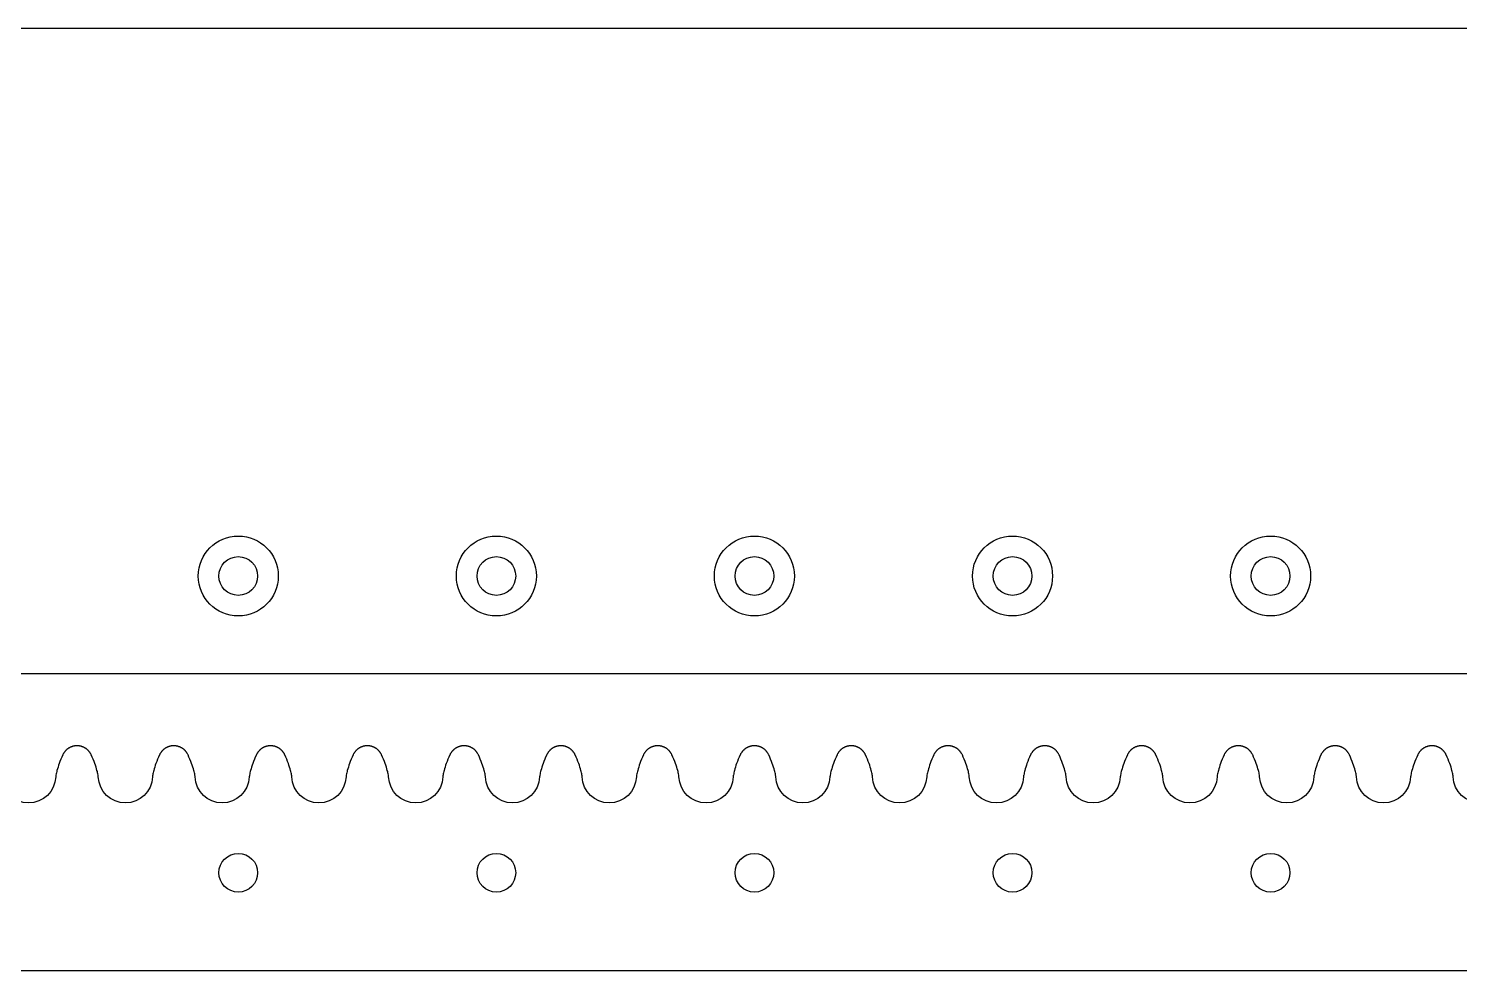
# Model space of a CAD drawing. Extents: x 0 to 903, y -444 to -259.
# Drawn here: x 455.4 to 566.3, y -332 to -259 of the extents above; entities that cross this region are included whole.
import ezdxf

# ---------------------------------------------------------------- set-up
doc = ezdxf.new("R2010")
doc.units = 0
doc.layers.add('FAB', color=7, linetype='CONTINUOUS')

msp = doc.modelspace()

# ---------------------------------------------------------------- linework, layer by layer
at = {"layer": 'FAB'}
msp.add_lwpolyline([(0, -309), (903.3, -309), (903.3, -259), (0, -259)], close=True, dxfattribs=at)
msp.add_lwpolyline([(570, -317, -0.961956), (565.8, -317), (565.8, -316.99), (565.8, -316.98), (565.8, -316.97), (565.8, -316.96), (565.8, -316.94), (565.79, -316.9), (565.78, -316.86), (565.77, -316.77), (565.75, -316.68), (565.73, -316.59), (565.7, -316.5), (565.67, -316.37), (565.63, -316.24), (565.58, -316.1), (565.53, -315.96), (565.47, -315.8), (565.4, -315.63), (565.33, -315.47), (565.26, -315.3), (565.24, -315.26), (565.22, -315.22), (565.2, -315.19), (565.18, -315.15), (565.17, -315.13), (565.16, -315.12), (565.14, -315.1), (565.13, -315.08), (565.12, -315.06), (565.1, -315.05), (565.09, -315.03), (565.08, -315.01), (565.06, -315), (565.05, -314.98), (565.03, -314.96), (565.02, -314.95), (565, -314.93), (564.98, -314.92), (564.97, -314.9), (564.95, -314.89), (564.93, -314.87), (564.92, -314.86), (564.9, -314.85), (564.88, -314.83), (564.86, -314.82), (564.85, -314.81), (564.83, -314.79), (564.81, -314.78), (564.79, -314.77), (564.77, -314.76), (564.75, -314.75), (564.73, -314.74), (564.71, -314.73), (564.69, -314.72), (564.67, -314.71), (564.65, -314.7), (564.63, -314.69), (564.61, -314.68), (564.59, -314.67), (564.57, -314.66), (564.55, -314.66), (564.53, -314.65), (564.51, -314.64), (564.49, -314.64), (564.47, -314.63), (564.45, -314.63), (564.42, -314.62), (564.4, -314.62), (564.38, -314.61), (564.36, -314.61), (564.34, -314.6), (564.32, -314.6), (564.28, -314.6), (564.24, -314.59), (564.19, -314.59), (564.15, -314.59), (564.11, -314.59), (564.07, -314.59), (564.03, -314.6), (563.99, -314.6), (563.96, -314.6), (563.94, -314.61), (563.92, -314.61), (563.9, -314.62), (563.88, -314.62), (563.86, -314.63), (563.84, -314.63), (563.82, -314.64), (563.8, -314.64), (563.77, -314.65), (563.75, -314.66), (563.73, -314.66), (563.71, -314.67), (563.69, -314.68), (563.67, -314.69), (563.65, -314.7), (563.63, -314.71), (563.61, -314.72), (563.59, -314.73), (563.57, -314.74), (563.55, -314.75), (563.53, -314.76), (563.51, -314.77), (563.49, -314.78), (563.48, -314.79), (563.46, -314.81), (563.44, -314.82), (563.42, -314.83), (563.4, -314.85), (563.39, -314.86), (563.37, -314.87), (563.35, -314.89), (563.34, -314.9), (563.32, -314.92), (563.3, -314.93), (563.29, -314.95), (563.27, -314.96), (563.26, -314.98), (563.24, -315), (563.23, -315.01), (563.21, -315.03), (563.2, -315.05), (563.19, -315.06), (563.17, -315.08), (563.16, -315.1), (563.15, -315.12), (563.14, -315.13), (563.13, -315.15), (563.1, -315.19), (563.08, -315.22), (563.06, -315.26), (563.05, -315.3), (562.97, -315.47), (562.9, -315.63), (562.83, -315.8), (562.77, -315.96), (562.72, -316.1), (562.68, -316.24), (562.64, -316.37), (562.6, -316.5), (562.58, -316.59), (562.55, -316.68), (562.54, -316.77), (562.52, -316.86), (562.51, -316.9), (562.51, -316.94), (562.5, -316.96), (562.5, -316.97), (562.5, -316.98), (562.5, -316.99), (562.5, -317, -0.961956), (558.3, -317), (558.3, -316.99), (558.3, -316.98), (558.3, -316.97), (558.3, -316.96), (558.3, -316.94), (558.29, -316.9), (558.28, -316.86), (558.27, -316.77), (558.25, -316.68), (558.23, -316.59), (558.2, -316.5), (558.17, -316.37), (558.13, -316.24), (558.08, -316.1), (558.03, -315.96), (557.97, -315.8), (557.9, -315.63), (557.83, -315.47), (557.76, -315.3), (557.74, -315.26), (557.72, -315.22), (557.7, -315.19), (557.68, -315.15), (557.67, -315.13), (557.66, -315.12), (557.64, -315.1), (557.63, -315.08), (557.62, -315.06), (557.6, -315.05), (557.59, -315.03), (557.58, -315.01), (557.56, -315), (557.55, -314.98), (557.53, -314.96), (557.52, -314.95), (557.5, -314.93), (557.48, -314.92), (557.47, -314.9), (557.45, -314.89), (557.43, -314.87), (557.42, -314.86), (557.4, -314.85), (557.38, -314.83), (557.36, -314.82), (557.35, -314.81), (557.33, -314.79), (557.31, -314.78), (557.29, -314.77), (557.27, -314.76), (557.25, -314.75), (557.23, -314.74), (557.21, -314.73), (557.19, -314.72), (557.17, -314.71), (557.15, -314.7), (557.13, -314.69), (557.11, -314.68), (557.09, -314.67), (557.07, -314.66), (557.05, -314.66), (557.03, -314.65), (557.01, -314.64), (556.99, -314.64), (556.97, -314.63), (556.95, -314.63), (556.92, -314.62), (556.9, -314.62), (556.88, -314.61), (556.86, -314.61), (556.84, -314.6), (556.82, -314.6), (556.78, -314.6), (556.73, -314.59), (556.69, -314.59), (556.65, -314.59), (556.61, -314.59), (556.57, -314.59), (556.53, -314.6), (556.49, -314.6), (556.46, -314.6), (556.44, -314.61), (556.42, -314.61), (556.4, -314.62), (556.38, -314.62), (556.36, -314.63), (556.34, -314.63), (556.32, -314.64), (556.3, -314.64), (556.27, -314.65), (556.25, -314.66), (556.23, -314.66), (556.21, -314.67), (556.19, -314.68), (556.17, -314.69), (556.15, -314.7), (556.13, -314.71), (556.11, -314.72), (556.09, -314.73), (556.07, -314.74), (556.05, -314.75), (556.03, -314.76), (556.01, -314.77), (555.99, -314.78), (555.98, -314.79), (555.96, -314.81), (555.94, -314.82), (555.92, -314.83), (555.9, -314.85), (555.89, -314.86), (555.87, -314.87), (555.85, -314.89), (555.84, -314.9), (555.82, -314.92), (555.8, -314.93), (555.79, -314.95), (555.77, -314.96), (555.76, -314.98), (555.74, -315), (555.73, -315.01), (555.71, -315.03), (555.7, -315.05), (555.69, -315.06), (555.67, -315.08), (555.66, -315.1), (555.65, -315.12), (555.64, -315.13), (555.63, -315.15), (555.6, -315.19), (555.58, -315.22), (555.56, -315.26), (555.55, -315.3), (555.47, -315.47), (555.4, -315.63), (555.33, -315.8), (555.27, -315.96), (555.22, -316.1), (555.18, -316.24), (555.14, -316.37), (555.1, -316.5), (555.08, -316.59), (555.05, -316.68), (555.04, -316.77), (555.02, -316.86), (555.01, -316.9), (555.01, -316.94), (555, -316.96), (555, -316.97), (555, -316.98), (555, -316.99), (555, -317, -0.961956), (550.8, -317), (550.8, -316.99), (550.8, -316.98), (550.8, -316.97), (550.8, -316.96), (550.8, -316.94), (550.79, -316.9), (550.78, -316.86), (550.77, -316.77), (550.75, -316.68), (550.73, -316.59), (550.7, -316.5), (550.67, -316.37), (550.63, -316.24), (550.58, -316.1), (550.53, -315.96), (550.47, -315.8), (550.4, -315.63), (550.33, -315.47), (550.26, -315.3), (550.24, -315.26), (550.22, -315.22), (550.2, -315.19), (550.18, -315.15), (550.17, -315.13), (550.16, -315.12), (550.14, -315.1), (550.13, -315.08), (550.12, -315.06), (550.1, -315.05), (550.09, -315.03), (550.08, -315.01), (550.06, -315), (550.05, -314.98), (550.03, -314.96), (550.02, -314.95), (550, -314.93), (549.98, -314.92), (549.97, -314.9), (549.95, -314.89), (549.93, -314.87), (549.92, -314.86), (549.9, -314.85), (549.88, -314.83), (549.86, -314.82), (549.85, -314.81), (549.83, -314.79), (549.81, -314.78), (549.79, -314.77), (549.77, -314.76), (549.75, -314.75), (549.73, -314.74), (549.71, -314.73), (549.69, -314.72), (549.67, -314.71), (549.65, -314.7), (549.63, -314.69), (549.61, -314.68), (549.59, -314.67), (549.57, -314.66), (549.55, -314.66), (549.53, -314.65), (549.51, -314.64), (549.49, -314.64), (549.47, -314.63), (549.45, -314.63), (549.42, -314.62), (549.4, -314.62), (549.38, -314.61), (549.36, -314.61), (549.34, -314.6), (549.32, -314.6), (549.28, -314.6), (549.23, -314.59), (549.19, -314.59), (549.15, -314.59), (549.11, -314.59), (549.07, -314.59), (549.03, -314.6), (548.99, -314.6), (548.96, -314.6), (548.94, -314.61), (548.92, -314.61), (548.9, -314.62), (548.88, -314.62), (548.86, -314.63), (548.84, -314.63), (548.82, -314.64), (548.8, -314.64), (548.77, -314.65), (548.75, -314.66), (548.73, -314.66), (548.71, -314.67), (548.69, -314.68), (548.67, -314.69), (548.65, -314.7), (548.63, -314.71), (548.61, -314.72), (548.59, -314.73), (548.57, -314.74), (548.55, -314.75), (548.53, -314.76), (548.51, -314.77), (548.49, -314.78), (548.48, -314.79), (548.46, -314.81), (548.44, -314.82), (548.42, -314.83), (548.4, -314.85), (548.39, -314.86), (548.37, -314.87), (548.35, -314.89), (548.34, -314.9), (548.32, -314.92), (548.3, -314.93), (548.29, -314.95), (548.27, -314.96), (548.26, -314.98), (548.24, -315), (548.23, -315.01), (548.21, -315.03), (548.2, -315.05), (548.19, -315.06), (548.17, -315.08), (548.16, -315.1), (548.15, -315.12), (548.14, -315.13), (548.13, -315.15), (548.1, -315.19), (548.08, -315.22), (548.06, -315.26), (548.05, -315.3), (547.97, -315.47), (547.9, -315.63), (547.83, -315.8), (547.77, -315.96), (547.72, -316.1), (547.68, -316.24), (547.64, -316.37), (547.6, -316.5), (547.58, -316.59), (547.55, -316.68), (547.54, -316.77), (547.52, -316.86), (547.51, -316.9), (547.51, -316.94), (547.5, -316.96), (547.5, -316.97), (547.5, -316.98), (547.5, -316.99), (547.5, -317, -0.961956), (543.3, -317), (543.3, -316.99), (543.3, -316.98), (543.3, -316.97), (543.3, -316.96), (543.3, -316.94), (543.29, -316.9), (543.28, -316.86), (543.27, -316.77), (543.25, -316.68), (543.23, -316.59), (543.2, -316.5), (543.17, -316.37), (543.13, -316.24), (543.08, -316.1), (543.03, -315.96), (542.97, -315.8), (542.9, -315.63), (542.83, -315.47), (542.76, -315.3), (542.74, -315.26), (542.72, -315.22), (542.7, -315.19), (542.68, -315.15), (542.67, -315.13), (542.66, -315.12), (542.64, -315.1), (542.63, -315.08), (542.62, -315.06), (542.6, -315.05), (542.59, -315.03), (542.58, -315.01), (542.56, -315), (542.55, -314.98), (542.53, -314.96), (542.52, -314.95), (542.5, -314.93), (542.48, -314.92), (542.47, -314.9), (542.45, -314.89), (542.43, -314.87), (542.42, -314.86), (542.4, -314.85), (542.38, -314.83), (542.36, -314.82), (542.35, -314.81), (542.33, -314.79), (542.31, -314.78), (542.29, -314.77), (542.27, -314.76), (542.25, -314.75), (542.23, -314.74), (542.21, -314.73), (542.19, -314.72), (542.17, -314.71), (542.15, -314.7), (542.13, -314.69), (542.11, -314.68), (542.09, -314.67), (542.07, -314.66), (542.05, -314.66), (542.03, -314.65), (542.01, -314.64), (541.99, -314.64), (541.97, -314.63), (541.95, -314.63), (541.92, -314.62), (541.9, -314.62), (541.88, -314.61), (541.86, -314.61), (541.84, -314.6), (541.82, -314.6), (541.78, -314.6), (541.73, -314.59), (541.69, -314.59), (541.65, -314.59), (541.61, -314.59), (541.57, -314.59), (541.53, -314.6), (541.49, -314.6), (541.46, -314.6), (541.44, -314.61), (541.42, -314.61), (541.4, -314.62), (541.38, -314.62), (541.36, -314.63), (541.34, -314.63), (541.32, -314.64), (541.3, -314.64), (541.27, -314.65), (541.25, -314.66), (541.23, -314.66), (541.21, -314.67), (541.19, -314.68), (541.17, -314.69), (541.15, -314.7), (541.13, -314.71), (541.11, -314.72), (541.09, -314.73), (541.07, -314.74), (541.05, -314.75), (541.03, -314.76), (541.01, -314.77), (540.99, -314.78), (540.98, -314.79), (540.96, -314.81), (540.94, -314.82), (540.92, -314.83), (540.9, -314.85), (540.89, -314.86), (540.87, -314.87), (540.85, -314.89), (540.84, -314.9), (540.82, -314.92), (540.8, -314.93), (540.79, -314.95), (540.77, -314.96), (540.76, -314.98), (540.74, -315), (540.73, -315.01), (540.71, -315.03), (540.7, -315.05), (540.69, -315.06), (540.67, -315.08), (540.66, -315.1), (540.65, -315.12), (540.64, -315.13), (540.63, -315.15), (540.6, -315.19), (540.58, -315.22), (540.56, -315.26), (540.55, -315.3), (540.47, -315.47), (540.4, -315.63), (540.33, -315.8), (540.27, -315.96), (540.22, -316.1), (540.18, -316.24), (540.14, -316.37), (540.1, -316.5), (540.08, -316.59), (540.05, -316.68), (540.04, -316.77), (540.02, -316.86), (540.01, -316.9), (540.01, -316.94), (540, -316.96), (540, -316.97), (540, -316.98), (540, -316.99), (540, -317, -0.961956), (535.8, -317), (535.8, -316.99), (535.8, -316.98), (535.8, -316.97), (535.8, -316.96), (535.8, -316.94), (535.79, -316.9), (535.78, -316.86), (535.77, -316.77), (535.75, -316.68), (535.73, -316.59), (535.7, -316.5), (535.67, -316.37), (535.63, -316.24), (535.58, -316.1), (535.53, -315.96), (535.47, -315.8), (535.4, -315.63), (535.33, -315.47), (535.26, -315.3), (535.24, -315.26), (535.22, -315.22), (535.2, -315.19), (535.18, -315.15), (535.17, -315.13), (535.16, -315.12), (535.14, -315.1), (535.13, -315.08), (535.12, -315.06), (535.1, -315.05), (535.09, -315.03), (535.08, -315.01), (535.06, -315), (535.05, -314.98), (535.03, -314.96), (535.02, -314.95), (535, -314.93), (534.98, -314.92), (534.97, -314.9), (534.95, -314.89), (534.93, -314.87), (534.92, -314.86), (534.9, -314.85), (534.88, -314.83), (534.86, -314.82), (534.85, -314.81), (534.83, -314.79), (534.81, -314.78), (534.79, -314.77), (534.77, -314.76), (534.75, -314.75), (534.73, -314.74), (534.71, -314.73), (534.69, -314.72), (534.67, -314.71), (534.65, -314.7), (534.63, -314.69), (534.61, -314.68), (534.59, -314.67), (534.57, -314.66), (534.55, -314.66), (534.53, -314.65), (534.51, -314.64), (534.49, -314.64), (534.47, -314.63), (534.45, -314.63), (534.42, -314.62), (534.4, -314.62), (534.38, -314.61), (534.36, -314.61), (534.34, -314.6), (534.32, -314.6), (534.28, -314.6), (534.23, -314.59), (534.19, -314.59), (534.15, -314.59), (534.11, -314.59), (534.07, -314.59), (534.03, -314.6), (533.99, -314.6), (533.96, -314.6), (533.94, -314.61), (533.92, -314.61), (533.9, -314.62), (533.88, -314.62), (533.86, -314.63), (533.84, -314.63), (533.82, -314.64), (533.8, -314.64), (533.77, -314.65), (533.75, -314.66), (533.73, -314.66), (533.71, -314.67), (533.69, -314.68), (533.67, -314.69), (533.65, -314.7), (533.63, -314.71), (533.61, -314.72), (533.59, -314.73), (533.57, -314.74), (533.55, -314.75), (533.53, -314.76), (533.51, -314.77), (533.49, -314.78), (533.48, -314.79), (533.46, -314.81), (533.44, -314.82), (533.42, -314.83), (533.4, -314.85), (533.39, -314.86), (533.37, -314.87), (533.35, -314.89), (533.34, -314.9), (533.32, -314.92), (533.3, -314.93), (533.29, -314.95), (533.27, -314.96), (533.26, -314.98), (533.24, -315), (533.23, -315.01), (533.21, -315.03), (533.2, -315.05), (533.19, -315.06), (533.17, -315.08), (533.16, -315.1), (533.15, -315.12), (533.14, -315.13), (533.13, -315.15), (533.1, -315.19), (533.08, -315.22), (533.06, -315.26), (533.05, -315.3), (532.97, -315.47), (532.9, -315.63), (532.83, -315.8), (532.77, -315.96), (532.72, -316.1), (532.68, -316.24), (532.64, -316.37), (532.6, -316.5), (532.58, -316.59), (532.55, -316.68), (532.54, -316.77), (532.52, -316.86), (532.51, -316.9), (532.51, -316.94), (532.5, -316.96), (532.5, -316.97), (532.5, -316.98), (532.5, -316.99), (532.5, -317, -0.961956), (528.3, -317), (528.3, -316.99), (528.3, -316.98), (528.3, -316.97), (528.3, -316.96), (528.3, -316.94), (528.29, -316.9), (528.28, -316.86), (528.27, -316.77), (528.25, -316.68), (528.23, -316.59), (528.2, -316.5), (528.17, -316.37), (528.13, -316.24), (528.08, -316.1), (528.03, -315.96), (527.97, -315.8), (527.9, -315.63), (527.83, -315.47), (527.76, -315.3), (527.74, -315.26), (527.72, -315.22), (527.7, -315.19), (527.68, -315.15), (527.67, -315.13), (527.66, -315.12), (527.64, -315.1), (527.63, -315.08), (527.62, -315.06), (527.6, -315.05), (527.59, -315.03), (527.58, -315.01), (527.56, -315), (527.55, -314.98), (527.53, -314.96), (527.52, -314.95), (527.5, -314.93), (527.48, -314.92), (527.47, -314.9), (527.45, -314.89), (527.43, -314.87), (527.42, -314.86), (527.4, -314.85), (527.38, -314.83), (527.36, -314.82), (527.35, -314.81), (527.33, -314.79), (527.31, -314.78), (527.29, -314.77), (527.27, -314.76), (527.25, -314.75), (527.23, -314.74), (527.21, -314.73), (527.19, -314.72), (527.17, -314.71), (527.15, -314.7), (527.13, -314.69), (527.11, -314.68), (527.09, -314.67), (527.07, -314.66), (527.05, -314.66), (527.03, -314.65), (527.01, -314.64), (526.99, -314.64), (526.97, -314.63), (526.95, -314.63), (526.92, -314.62), (526.9, -314.62), (526.88, -314.61), (526.86, -314.61), (526.84, -314.6), (526.82, -314.6), (526.78, -314.6), (526.73, -314.59), (526.69, -314.59), (526.65, -314.59), (526.61, -314.59), (526.57, -314.59), (526.53, -314.6), (526.49, -314.6), (526.46, -314.6), (526.44, -314.61), (526.42, -314.61), (526.4, -314.62), (526.38, -314.62), (526.36, -314.63), (526.34, -314.63), (526.32, -314.64), (526.3, -314.64), (526.27, -314.65), (526.25, -314.66), (526.23, -314.66), (526.21, -314.67), (526.19, -314.68), (526.17, -314.69), (526.15, -314.7), (526.13, -314.71), (526.11, -314.72), (526.09, -314.73), (526.07, -314.74), (526.05, -314.75), (526.03, -314.76), (526.01, -314.77), (525.99, -314.78), (525.98, -314.79), (525.96, -314.81), (525.94, -314.82), (525.92, -314.83), (525.9, -314.85), (525.89, -314.86), (525.87, -314.87), (525.85, -314.89), (525.84, -314.9), (525.82, -314.92), (525.8, -314.93), (525.79, -314.95), (525.77, -314.96), (525.76, -314.98), (525.74, -315), (525.73, -315.01), (525.71, -315.03), (525.7, -315.05), (525.69, -315.06), (525.67, -315.08), (525.66, -315.1), (525.65, -315.12), (525.64, -315.13), (525.63, -315.15), (525.6, -315.19), (525.58, -315.22), (525.56, -315.26), (525.55, -315.3), (525.47, -315.47), (525.4, -315.63), (525.33, -315.8), (525.27, -315.96), (525.22, -316.1), (525.18, -316.24), (525.14, -316.37), (525.1, -316.5), (525.08, -316.59), (525.05, -316.68), (525.04, -316.77), (525.02, -316.86), (525.01, -316.9), (525.01, -316.94), (525, -316.96), (525, -316.97), (525, -316.98), (525, -316.99), (525, -317, -0.961956), (520.8, -317), (520.8, -316.99), (520.8, -316.98), (520.8, -316.97), (520.8, -316.96), (520.8, -316.94), (520.79, -316.9), (520.78, -316.86), (520.77, -316.77), (520.75, -316.68), (520.73, -316.59), (520.7, -316.5), (520.67, -316.37), (520.63, -316.24), (520.58, -316.1), (520.53, -315.96), (520.47, -315.8), (520.4, -315.63), (520.33, -315.47), (520.26, -315.3), (520.24, -315.26), (520.22, -315.22), (520.2, -315.19), (520.18, -315.15), (520.17, -315.13), (520.16, -315.12), (520.14, -315.1), (520.13, -315.08), (520.12, -315.06), (520.1, -315.05), (520.09, -315.03), (520.08, -315.01), (520.06, -315), (520.05, -314.98), (520.03, -314.96), (520.02, -314.95), (520, -314.93), (519.98, -314.92), (519.97, -314.9), (519.95, -314.89), (519.93, -314.87), (519.92, -314.86), (519.9, -314.85), (519.88, -314.83), (519.86, -314.82), (519.85, -314.81), (519.83, -314.79), (519.81, -314.78), (519.79, -314.77), (519.77, -314.76), (519.75, -314.75), (519.73, -314.74), (519.71, -314.73), (519.69, -314.72), (519.67, -314.71), (519.65, -314.7), (519.63, -314.69), (519.61, -314.68), (519.59, -314.67), (519.57, -314.66), (519.55, -314.66), (519.53, -314.65), (519.51, -314.64), (519.49, -314.64), (519.47, -314.63), (519.45, -314.63), (519.42, -314.62), (519.4, -314.62), (519.38, -314.61), (519.36, -314.61), (519.34, -314.6), (519.32, -314.6), (519.28, -314.6), (519.23, -314.59), (519.19, -314.59), (519.15, -314.59), (519.11, -314.59), (519.07, -314.59), (519.03, -314.6), (518.99, -314.6), (518.96, -314.6), (518.94, -314.61), (518.92, -314.61), (518.9, -314.62), (518.88, -314.62), (518.86, -314.63), (518.84, -314.63), (518.82, -314.64), (518.8, -314.64), (518.77, -314.65), (518.75, -314.66), (518.73, -314.66), (518.71, -314.67), (518.69, -314.68), (518.67, -314.69), (518.65, -314.7), (518.63, -314.71), (518.61, -314.72), (518.59, -314.73), (518.57, -314.74), (518.55, -314.75), (518.53, -314.76), (518.51, -314.77), (518.49, -314.78), (518.48, -314.79), (518.46, -314.81), (518.44, -314.82), (518.42, -314.83), (518.4, -314.85), (518.39, -314.86), (518.37, -314.87), (518.35, -314.89), (518.34, -314.9), (518.32, -314.92), (518.3, -314.93), (518.29, -314.95), (518.27, -314.96), (518.26, -314.98), (518.24, -315), (518.23, -315.01), (518.21, -315.03), (518.2, -315.05), (518.19, -315.06), (518.17, -315.08), (518.16, -315.1), (518.15, -315.12), (518.14, -315.13), (518.13, -315.15), (518.1, -315.19), (518.08, -315.22), (518.06, -315.26), (518.05, -315.3), (517.97, -315.47), (517.9, -315.63), (517.83, -315.8), (517.77, -315.96), (517.72, -316.1), (517.68, -316.24), (517.64, -316.37), (517.6, -316.5), (517.58, -316.59), (517.55, -316.68), (517.54, -316.77), (517.52, -316.86), (517.51, -316.9), (517.51, -316.94), (517.5, -316.96), (517.5, -316.97), (517.5, -316.98), (517.5, -316.99), (517.5, -317, -0.961956), (513.3, -317), (513.3, -316.99), (513.3, -316.98), (513.3, -316.97), (513.3, -316.96), (513.3, -316.94), (513.29, -316.9), (513.28, -316.86), (513.27, -316.77), (513.25, -316.68), (513.23, -316.59), (513.2, -316.5), (513.17, -316.37), (513.13, -316.24), (513.08, -316.1), (513.03, -315.96), (512.97, -315.8), (512.9, -315.63), (512.83, -315.47), (512.76, -315.3), (512.74, -315.26), (512.72, -315.22), (512.7, -315.19), (512.68, -315.15), (512.67, -315.13), (512.66, -315.12), (512.64, -315.1), (512.63, -315.08), (512.62, -315.06), (512.6, -315.05), (512.59, -315.03), (512.58, -315.01), (512.56, -315), (512.55, -314.98), (512.53, -314.96), (512.52, -314.95), (512.5, -314.93), (512.48, -314.92), (512.47, -314.9), (512.45, -314.89), (512.43, -314.87), (512.42, -314.86), (512.4, -314.85), (512.38, -314.83), (512.36, -314.82), (512.35, -314.81), (512.33, -314.79), (512.31, -314.78), (512.29, -314.77), (512.27, -314.76), (512.25, -314.75), (512.23, -314.74), (512.21, -314.73), (512.19, -314.72), (512.17, -314.71), (512.15, -314.7), (512.13, -314.69), (512.11, -314.68), (512.09, -314.67), (512.07, -314.66), (512.05, -314.66), (512.03, -314.65), (512.01, -314.64), (511.99, -314.64), (511.97, -314.63), (511.95, -314.63), (511.92, -314.62), (511.9, -314.62), (511.88, -314.61), (511.86, -314.61), (511.84, -314.6), (511.82, -314.6), (511.78, -314.6), (511.73, -314.59), (511.69, -314.59), (511.65, -314.59), (511.61, -314.59), (511.57, -314.59), (511.53, -314.6), (511.49, -314.6), (511.46, -314.6), (511.44, -314.61), (511.42, -314.61), (511.4, -314.62), (511.38, -314.62), (511.36, -314.63), (511.34, -314.63), (511.32, -314.64), (511.3, -314.64), (511.27, -314.65), (511.25, -314.66), (511.23, -314.66), (511.21, -314.67), (511.19, -314.68), (511.17, -314.69), (511.15, -314.7), (511.13, -314.71), (511.11, -314.72), (511.09, -314.73), (511.07, -314.74), (511.05, -314.75), (511.03, -314.76), (511.01, -314.77), (510.99, -314.78), (510.98, -314.79), (510.96, -314.81), (510.94, -314.82), (510.92, -314.83), (510.9, -314.85), (510.89, -314.86), (510.87, -314.87), (510.85, -314.89), (510.84, -314.9), (510.82, -314.92), (510.8, -314.93), (510.79, -314.95), (510.77, -314.96), (510.76, -314.98), (510.74, -315), (510.73, -315.01), (510.71, -315.03), (510.7, -315.05), (510.69, -315.06), (510.67, -315.08), (510.66, -315.1), (510.65, -315.12), (510.64, -315.13), (510.63, -315.15), (510.6, -315.19), (510.58, -315.22), (510.56, -315.26), (510.55, -315.3), (510.47, -315.47), (510.4, -315.63), (510.33, -315.8), (510.27, -315.96), (510.22, -316.1), (510.18, -316.24), (510.14, -316.37), (510.1, -316.5), (510.08, -316.59), (510.05, -316.68), (510.04, -316.77), (510.02, -316.86), (510.01, -316.9), (510.01, -316.94), (510, -316.96), (510, -316.97), (510, -316.98), (510, -316.99), (510, -317, -0.961956), (505.8, -317), (505.8, -316.99), (505.8, -316.98), (505.8, -316.97), (505.8, -316.96), (505.8, -316.94), (505.79, -316.9), (505.78, -316.86), (505.77, -316.77), (505.75, -316.68), (505.73, -316.59), (505.7, -316.5), (505.67, -316.37), (505.63, -316.24), (505.58, -316.1), (505.53, -315.96), (505.47, -315.8), (505.4, -315.63), (505.33, -315.47), (505.26, -315.3), (505.24, -315.26), (505.22, -315.22), (505.2, -315.19), (505.18, -315.15), (505.17, -315.13), (505.16, -315.12), (505.14, -315.1), (505.13, -315.08), (505.12, -315.06), (505.1, -315.05), (505.09, -315.03), (505.08, -315.01), (505.06, -315), (505.05, -314.98), (505.03, -314.96), (505.02, -314.95), (505, -314.93), (504.98, -314.92), (504.97, -314.9), (504.95, -314.89), (504.93, -314.87), (504.92, -314.86), (504.9, -314.85), (504.88, -314.83), (504.86, -314.82), (504.85, -314.81), (504.83, -314.79), (504.81, -314.78), (504.79, -314.77), (504.77, -314.76), (504.75, -314.75), (504.73, -314.74), (504.71, -314.73), (504.69, -314.72), (504.67, -314.71), (504.65, -314.7), (504.63, -314.69), (504.61, -314.68), (504.59, -314.67), (504.57, -314.66), (504.55, -314.66), (504.53, -314.65), (504.51, -314.64), (504.49, -314.64), (504.47, -314.63), (504.45, -314.63), (504.42, -314.62), (504.4, -314.62), (504.38, -314.61), (504.36, -314.61), (504.34, -314.6), (504.32, -314.6), (504.28, -314.6), (504.23, -314.59), (504.19, -314.59), (504.15, -314.59), (504.11, -314.59), (504.07, -314.59), (504.03, -314.6), (503.99, -314.6), (503.96, -314.6), (503.94, -314.61), (503.92, -314.61), (503.9, -314.62), (503.88, -314.62), (503.86, -314.63), (503.84, -314.63), (503.82, -314.64), (503.8, -314.64), (503.77, -314.65), (503.75, -314.66), (503.73, -314.66), (503.71, -314.67), (503.69, -314.68), (503.67, -314.69), (503.65, -314.7), (503.63, -314.71), (503.61, -314.72), (503.59, -314.73), (503.57, -314.74), (503.55, -314.75), (503.53, -314.76), (503.51, -314.77), (503.49, -314.78), (503.48, -314.79), (503.46, -314.81), (503.44, -314.82), (503.42, -314.83), (503.4, -314.85), (503.39, -314.86), (503.37, -314.87), (503.35, -314.89), (503.34, -314.9), (503.32, -314.92), (503.3, -314.93), (503.29, -314.95), (503.27, -314.96), (503.26, -314.98), (503.24, -315), (503.23, -315.01), (503.21, -315.03), (503.2, -315.05), (503.19, -315.06), (503.17, -315.08), (503.16, -315.1), (503.15, -315.12), (503.14, -315.13), (503.13, -315.15), (503.1, -315.19), (503.08, -315.22), (503.06, -315.26), (503.05, -315.3), (502.97, -315.47), (502.9, -315.63), (502.83, -315.8), (502.77, -315.96), (502.72, -316.1), (502.68, -316.24), (502.64, -316.37), (502.6, -316.5), (502.58, -316.59), (502.55, -316.68), (502.54, -316.77), (502.52, -316.86), (502.51, -316.9), (502.51, -316.94), (502.5, -316.96), (502.5, -316.97), (502.5, -316.98), (502.5, -316.99), (502.5, -317, -0.961956), (498.3, -317), (498.3, -316.99), (498.3, -316.98), (498.3, -316.97), (498.3, -316.96), (498.3, -316.94), (498.29, -316.9), (498.28, -316.86), (498.27, -316.77), (498.25, -316.68), (498.23, -316.59), (498.2, -316.5), (498.17, -316.37), (498.13, -316.24), (498.08, -316.1), (498.03, -315.96), (497.97, -315.8), (497.9, -315.63), (497.83, -315.47), (497.76, -315.3), (497.74, -315.26), (497.72, -315.22), (497.7, -315.19), (497.68, -315.15), (497.67, -315.13), (497.66, -315.12), (497.64, -315.1), (497.63, -315.08), (497.62, -315.06), (497.6, -315.05), (497.59, -315.03), (497.58, -315.01), (497.56, -315), (497.55, -314.98), (497.53, -314.96), (497.52, -314.95), (497.5, -314.93), (497.48, -314.92), (497.47, -314.9), (497.45, -314.89), (497.43, -314.87), (497.42, -314.86), (497.4, -314.85), (497.38, -314.83), (497.36, -314.82), (497.35, -314.81), (497.33, -314.79), (497.31, -314.78), (497.29, -314.77), (497.27, -314.76), (497.25, -314.75), (497.23, -314.74), (497.21, -314.73), (497.19, -314.72), (497.17, -314.71), (497.15, -314.7), (497.13, -314.69), (497.11, -314.68), (497.09, -314.67), (497.07, -314.66), (497.05, -314.66), (497.03, -314.65), (497.01, -314.64), (496.99, -314.64), (496.97, -314.63), (496.95, -314.63), (496.92, -314.62), (496.9, -314.62), (496.88, -314.61), (496.86, -314.61), (496.84, -314.6), (496.82, -314.6), (496.78, -314.6), (496.73, -314.59), (496.69, -314.59), (496.65, -314.59), (496.61, -314.59), (496.57, -314.59), (496.53, -314.6), (496.49, -314.6), (496.46, -314.6), (496.44, -314.61), (496.42, -314.61), (496.4, -314.62), (496.38, -314.62), (496.36, -314.63), (496.34, -314.63), (496.32, -314.64), (496.3, -314.64), (496.27, -314.65), (496.25, -314.66), (496.23, -314.66), (496.21, -314.67), (496.19, -314.68), (496.17, -314.69), (496.15, -314.7), (496.13, -314.71), (496.11, -314.72), (496.09, -314.73), (496.07, -314.74), (496.05, -314.75), (496.03, -314.76), (496.01, -314.77), (495.99, -314.78), (495.98, -314.79), (495.96, -314.81), (495.94, -314.82), (495.92, -314.83), (495.9, -314.85), (495.89, -314.86), (495.87, -314.87), (495.85, -314.89), (495.84, -314.9), (495.82, -314.92), (495.8, -314.93), (495.79, -314.95), (495.77, -314.96), (495.76, -314.98), (495.74, -315), (495.73, -315.01), (495.71, -315.03), (495.7, -315.05), (495.69, -315.06), (495.67, -315.08), (495.66, -315.1), (495.65, -315.12), (495.64, -315.13), (495.63, -315.15), (495.6, -315.19), (495.58, -315.22), (495.56, -315.26), (495.55, -315.3), (495.47, -315.47), (495.4, -315.63), (495.33, -315.8), (495.27, -315.96), (495.22, -316.1), (495.18, -316.24), (495.14, -316.37), (495.1, -316.5), (495.08, -316.59), (495.05, -316.68), (495.04, -316.77), (495.02, -316.86), (495.01, -316.9), (495.01, -316.94), (495, -316.96), (495, -316.97), (495, -316.98), (495, -316.99), (495, -317, -0.961956), (490.8, -317), (490.8, -316.99), (490.8, -316.98), (490.8, -316.97), (490.8, -316.96), (490.8, -316.94), (490.79, -316.9), (490.78, -316.86), (490.77, -316.77), (490.75, -316.68), (490.73, -316.59), (490.7, -316.5), (490.67, -316.37), (490.63, -316.24), (490.58, -316.1), (490.53, -315.96), (490.47, -315.8), (490.4, -315.63), (490.33, -315.47), (490.26, -315.3), (490.24, -315.26), (490.22, -315.22), (490.2, -315.19), (490.18, -315.15), (490.17, -315.13), (490.16, -315.12), (490.14, -315.1), (490.13, -315.08), (490.12, -315.06), (490.1, -315.05), (490.09, -315.03), (490.08, -315.01), (490.06, -315), (490.05, -314.98), (490.03, -314.96), (490.02, -314.95), (490, -314.93), (489.98, -314.92), (489.97, -314.9), (489.95, -314.89), (489.93, -314.87), (489.92, -314.86), (489.9, -314.85), (489.88, -314.83), (489.86, -314.82), (489.85, -314.81), (489.83, -314.79), (489.81, -314.78), (489.79, -314.77), (489.77, -314.76), (489.75, -314.75), (489.73, -314.74), (489.71, -314.73), (489.69, -314.72), (489.67, -314.71), (489.65, -314.7), (489.63, -314.69), (489.61, -314.68), (489.59, -314.67), (489.57, -314.66), (489.55, -314.66), (489.53, -314.65), (489.51, -314.64), (489.49, -314.64), (489.47, -314.63), (489.45, -314.63), (489.42, -314.62), (489.4, -314.62), (489.38, -314.61), (489.36, -314.61), (489.34, -314.6), (489.32, -314.6), (489.28, -314.6), (489.23, -314.59), (489.19, -314.59), (489.15, -314.59), (489.11, -314.59), (489.07, -314.59), (489.03, -314.6), (488.99, -314.6), (488.96, -314.6), (488.94, -314.61), (488.92, -314.61), (488.9, -314.62), (488.88, -314.62), (488.86, -314.63), (488.84, -314.63), (488.82, -314.64), (488.8, -314.64), (488.77, -314.65), (488.75, -314.66), (488.73, -314.66), (488.71, -314.67), (488.69, -314.68), (488.67, -314.69), (488.65, -314.7), (488.63, -314.71), (488.61, -314.72), (488.59, -314.73), (488.57, -314.74), (488.55, -314.75), (488.53, -314.76), (488.51, -314.77), (488.49, -314.78), (488.48, -314.79), (488.46, -314.81), (488.44, -314.82), (488.42, -314.83), (488.4, -314.85), (488.39, -314.86), (488.37, -314.87), (488.35, -314.89), (488.34, -314.9), (488.32, -314.92), (488.3, -314.93), (488.29, -314.95), (488.27, -314.96), (488.26, -314.98), (488.24, -315), (488.23, -315.01), (488.21, -315.03), (488.2, -315.05), (488.19, -315.06), (488.17, -315.08), (488.16, -315.1), (488.15, -315.12), (488.14, -315.13), (488.13, -315.15), (488.1, -315.19), (488.08, -315.22), (488.06, -315.26), (488.05, -315.3), (487.97, -315.47), (487.9, -315.63), (487.83, -315.8), (487.77, -315.96), (487.72, -316.1), (487.68, -316.24), (487.64, -316.37), (487.6, -316.5), (487.58, -316.59), (487.55, -316.68), (487.54, -316.77), (487.52, -316.86), (487.51, -316.9), (487.51, -316.94), (487.5, -316.96), (487.5, -316.97), (487.5, -316.98), (487.5, -316.99), (487.5, -317, -0.961956), (483.3, -317), (483.3, -316.99), (483.3, -316.98), (483.3, -316.97), (483.3, -316.96), (483.3, -316.94), (483.29, -316.9), (483.28, -316.86), (483.27, -316.77), (483.25, -316.68), (483.23, -316.59), (483.2, -316.5), (483.17, -316.37), (483.13, -316.24), (483.08, -316.1), (483.03, -315.96), (482.97, -315.8), (482.9, -315.63), (482.83, -315.47), (482.76, -315.3), (482.74, -315.26), (482.72, -315.22), (482.7, -315.19), (482.68, -315.15), (482.67, -315.13), (482.66, -315.12), (482.64, -315.1), (482.63, -315.08), (482.62, -315.06), (482.6, -315.05), (482.59, -315.03), (482.58, -315.01), (482.56, -315), (482.55, -314.98), (482.53, -314.96), (482.52, -314.95), (482.5, -314.93), (482.48, -314.92), (482.47, -314.9), (482.45, -314.89), (482.43, -314.87), (482.42, -314.86), (482.4, -314.85), (482.38, -314.83), (482.36, -314.82), (482.35, -314.81), (482.33, -314.79), (482.31, -314.78), (482.29, -314.77), (482.27, -314.76), (482.25, -314.75), (482.23, -314.74), (482.21, -314.73), (482.19, -314.72), (482.17, -314.71), (482.15, -314.7), (482.13, -314.69), (482.11, -314.68), (482.09, -314.67), (482.07, -314.66), (482.05, -314.66), (482.03, -314.65), (482.01, -314.64), (481.99, -314.64), (481.97, -314.63), (481.95, -314.63), (481.92, -314.62), (481.9, -314.62), (481.88, -314.61), (481.86, -314.61), (481.84, -314.6), (481.82, -314.6), (481.78, -314.6), (481.73, -314.59), (481.69, -314.59), (481.65, -314.59), (481.61, -314.59), (481.57, -314.59), (481.53, -314.6), (481.49, -314.6), (481.46, -314.6), (481.44, -314.61), (481.42, -314.61), (481.4, -314.62), (481.38, -314.62), (481.36, -314.63), (481.34, -314.63), (481.32, -314.64), (481.3, -314.64), (481.27, -314.65), (481.25, -314.66), (481.23, -314.66), (481.21, -314.67), (481.19, -314.68), (481.17, -314.69), (481.15, -314.7), (481.13, -314.71), (481.11, -314.72), (481.09, -314.73), (481.07, -314.74), (481.05, -314.75), (481.03, -314.76), (481.01, -314.77), (480.99, -314.78), (480.98, -314.79), (480.96, -314.81), (480.94, -314.82), (480.92, -314.83), (480.9, -314.85), (480.89, -314.86), (480.87, -314.87), (480.85, -314.89), (480.84, -314.9), (480.82, -314.92), (480.8, -314.93), (480.79, -314.95), (480.77, -314.96), (480.76, -314.98), (480.74, -315), (480.73, -315.01), (480.71, -315.03), (480.7, -315.05), (480.69, -315.06), (480.67, -315.08), (480.66, -315.1), (480.65, -315.12), (480.64, -315.13), (480.63, -315.15), (480.6, -315.19), (480.58, -315.22), (480.56, -315.26), (480.55, -315.3), (480.47, -315.47), (480.4, -315.63), (480.33, -315.8), (480.27, -315.96), (480.22, -316.1), (480.18, -316.24), (480.14, -316.37), (480.1, -316.5), (480.08, -316.59), (480.05, -316.68), (480.04, -316.77), (480.02, -316.86), (480.01, -316.9), (480.01, -316.94), (480, -316.96), (480, -316.97), (480, -316.98), (480, -316.99), (480, -317, -0.961956), (475.8, -317), (475.8, -316.99), (475.8, -316.98), (475.8, -316.97), (475.8, -316.96), (475.8, -316.94), (475.79, -316.9), (475.78, -316.86), (475.77, -316.77), (475.75, -316.68), (475.73, -316.59), (475.7, -316.5), (475.67, -316.37), (475.63, -316.24), (475.58, -316.1), (475.53, -315.96), (475.47, -315.8), (475.4, -315.63), (475.33, -315.47), (475.26, -315.3), (475.24, -315.26), (475.22, -315.22), (475.2, -315.19), (475.18, -315.15), (475.17, -315.13), (475.16, -315.12), (475.14, -315.1), (475.13, -315.08), (475.12, -315.06), (475.1, -315.05), (475.09, -315.03), (475.08, -315.01), (475.06, -315), (475.05, -314.98), (475.03, -314.96), (475.02, -314.95), (475, -314.93), (474.98, -314.92), (474.97, -314.9), (474.95, -314.89), (474.93, -314.87), (474.92, -314.86), (474.9, -314.85), (474.88, -314.83), (474.86, -314.82), (474.85, -314.81), (474.83, -314.79), (474.81, -314.78), (474.79, -314.77), (474.77, -314.76), (474.75, -314.75), (474.73, -314.74), (474.71, -314.73), (474.69, -314.72), (474.67, -314.71), (474.65, -314.7), (474.63, -314.69), (474.61, -314.68), (474.59, -314.67), (474.57, -314.66), (474.55, -314.66), (474.53, -314.65), (474.51, -314.64), (474.49, -314.64), (474.47, -314.63), (474.45, -314.63), (474.42, -314.62), (474.4, -314.62), (474.38, -314.61), (474.36, -314.61), (474.34, -314.6), (474.32, -314.6), (474.28, -314.6), (474.23, -314.59), (474.19, -314.59), (474.15, -314.59), (474.11, -314.59), (474.07, -314.59), (474.03, -314.6), (473.99, -314.6), (473.96, -314.6), (473.94, -314.61), (473.92, -314.61), (473.9, -314.62), (473.88, -314.62), (473.86, -314.63), (473.84, -314.63), (473.82, -314.64), (473.8, -314.64), (473.77, -314.65), (473.75, -314.66), (473.73, -314.66), (473.71, -314.67), (473.69, -314.68), (473.67, -314.69), (473.65, -314.7), (473.63, -314.71), (473.61, -314.72), (473.59, -314.73), (473.57, -314.74), (473.55, -314.75), (473.53, -314.76), (473.51, -314.77), (473.49, -314.78), (473.48, -314.79), (473.46, -314.81), (473.44, -314.82), (473.42, -314.83), (473.4, -314.85), (473.39, -314.86), (473.37, -314.87), (473.35, -314.89), (473.34, -314.9), (473.32, -314.92), (473.3, -314.93), (473.29, -314.95), (473.27, -314.96), (473.26, -314.98), (473.24, -315), (473.23, -315.01), (473.21, -315.03), (473.2, -315.05), (473.19, -315.06), (473.17, -315.08), (473.16, -315.1), (473.15, -315.12), (473.14, -315.13), (473.13, -315.15), (473.1, -315.19), (473.08, -315.22), (473.06, -315.26), (473.05, -315.3), (472.97, -315.47), (472.9, -315.63), (472.83, -315.8), (472.77, -315.96), (472.72, -316.1), (472.68, -316.24), (472.64, -316.37), (472.6, -316.5), (472.58, -316.59), (472.55, -316.68), (472.54, -316.77), (472.52, -316.86), (472.51, -316.9), (472.51, -316.94), (472.5, -316.96), (472.5, -316.97), (472.5, -316.98), (472.5, -316.99), (472.5, -317, -0.961956), (468.3, -317), (468.3, -316.99), (468.3, -316.98), (468.3, -316.97), (468.3, -316.96), (468.3, -316.94), (468.29, -316.9), (468.28, -316.86), (468.27, -316.77), (468.25, -316.68), (468.23, -316.59), (468.2, -316.5), (468.17, -316.37), (468.13, -316.24), (468.08, -316.1), (468.03, -315.96), (467.97, -315.8), (467.9, -315.63), (467.83, -315.47), (467.76, -315.3), (467.74, -315.26), (467.72, -315.22), (467.7, -315.19), (467.68, -315.15), (467.67, -315.13), (467.66, -315.12), (467.64, -315.1), (467.63, -315.08), (467.62, -315.06), (467.6, -315.05), (467.59, -315.03), (467.58, -315.01), (467.56, -315), (467.55, -314.98), (467.53, -314.96), (467.52, -314.95), (467.5, -314.93), (467.48, -314.92), (467.47, -314.9), (467.45, -314.89), (467.43, -314.87), (467.42, -314.86), (467.4, -314.85), (467.38, -314.83), (467.36, -314.82), (467.35, -314.81), (467.33, -314.79), (467.31, -314.78), (467.29, -314.77), (467.27, -314.76), (467.25, -314.75), (467.23, -314.74), (467.21, -314.73), (467.19, -314.72), (467.17, -314.71), (467.15, -314.7), (467.13, -314.69), (467.11, -314.68), (467.09, -314.67), (467.07, -314.66), (467.05, -314.66), (467.03, -314.65), (467.01, -314.64), (466.99, -314.64), (466.97, -314.63), (466.95, -314.63), (466.92, -314.62), (466.9, -314.62), (466.88, -314.61), (466.86, -314.61), (466.84, -314.6), (466.82, -314.6), (466.78, -314.6), (466.73, -314.59), (466.69, -314.59), (466.65, -314.59), (466.61, -314.59), (466.57, -314.59), (466.53, -314.6), (466.49, -314.6), (466.46, -314.6), (466.44, -314.61), (466.42, -314.61), (466.4, -314.62), (466.38, -314.62), (466.36, -314.63), (466.34, -314.63), (466.32, -314.64), (466.3, -314.64), (466.27, -314.65), (466.25, -314.66), (466.23, -314.66), (466.21, -314.67), (466.19, -314.68), (466.17, -314.69), (466.15, -314.7), (466.13, -314.71), (466.11, -314.72), (466.09, -314.73), (466.07, -314.74), (466.05, -314.75), (466.03, -314.76), (466.01, -314.77), (465.99, -314.78), (465.98, -314.79), (465.96, -314.81), (465.94, -314.82), (465.92, -314.83), (465.9, -314.85), (465.89, -314.86), (465.87, -314.87), (465.85, -314.89), (465.84, -314.9), (465.82, -314.92), (465.8, -314.93), (465.79, -314.95), (465.77, -314.96), (465.76, -314.98), (465.74, -315), (465.73, -315.01), (465.71, -315.03), (465.7, -315.05), (465.69, -315.06), (465.67, -315.08), (465.66, -315.1), (465.65, -315.12), (465.64, -315.13), (465.63, -315.15), (465.6, -315.19), (465.58, -315.22), (465.56, -315.26), (465.55, -315.3), (465.47, -315.47), (465.4, -315.63), (465.33, -315.8), (465.27, -315.96), (465.22, -316.1), (465.18, -316.24), (465.14, -316.37), (465.1, -316.5), (465.08, -316.59), (465.05, -316.68), (465.04, -316.77), (465.02, -316.86), (465.01, -316.9), (465.01, -316.94), (465, -316.96), (465, -316.97), (465, -316.98), (465, -316.99), (465, -317, -0.961956), (460.8, -317), (460.8, -316.99), (460.8, -316.98), (460.8, -316.97), (460.8, -316.96), (460.8, -316.94), (460.79, -316.9), (460.78, -316.86), (460.77, -316.77), (460.75, -316.68), (460.73, -316.59), (460.7, -316.5), (460.67, -316.37), (460.63, -316.24), (460.58, -316.1), (460.53, -315.96), (460.47, -315.8), (460.4, -315.63), (460.33, -315.47), (460.26, -315.3), (460.24, -315.26), (460.22, -315.22), (460.2, -315.19), (460.18, -315.15), (460.17, -315.13), (460.16, -315.12), (460.14, -315.1), (460.13, -315.08), (460.12, -315.06), (460.1, -315.05), (460.09, -315.03), (460.08, -315.01), (460.06, -315), (460.05, -314.98), (460.03, -314.96), (460.02, -314.95), (460, -314.93), (459.98, -314.92), (459.97, -314.9), (459.95, -314.89), (459.93, -314.87), (459.92, -314.86), (459.9, -314.85), (459.88, -314.83), (459.86, -314.82), (459.85, -314.81), (459.83, -314.79), (459.81, -314.78), (459.79, -314.77), (459.77, -314.76), (459.75, -314.75), (459.73, -314.74), (459.71, -314.73), (459.69, -314.72), (459.67, -314.71), (459.65, -314.7), (459.63, -314.69), (459.61, -314.68), (459.59, -314.67), (459.57, -314.66), (459.55, -314.66), (459.53, -314.65), (459.51, -314.64), (459.49, -314.64), (459.47, -314.63), (459.45, -314.63), (459.42, -314.62), (459.4, -314.62), (459.38, -314.61), (459.36, -314.61), (459.34, -314.6), (459.32, -314.6), (459.28, -314.6), (459.23, -314.59), (459.19, -314.59), (459.15, -314.59), (459.11, -314.59), (459.07, -314.59), (459.03, -314.6), (458.99, -314.6), (458.96, -314.6), (458.94, -314.61), (458.92, -314.61), (458.9, -314.62), (458.88, -314.62), (458.86, -314.63), (458.84, -314.63), (458.82, -314.64), (458.8, -314.64), (458.77, -314.65), (458.75, -314.66), (458.73, -314.66), (458.71, -314.67), (458.69, -314.68), (458.67, -314.69), (458.65, -314.7), (458.63, -314.71), (458.61, -314.72), (458.59, -314.73), (458.57, -314.74), (458.55, -314.75), (458.53, -314.76), (458.51, -314.77), (458.49, -314.78), (458.48, -314.79), (458.46, -314.81), (458.44, -314.82), (458.42, -314.83), (458.4, -314.85), (458.39, -314.86), (458.37, -314.87), (458.35, -314.89), (458.34, -314.9), (458.32, -314.92), (458.3, -314.93), (458.29, -314.95), (458.27, -314.96), (458.26, -314.98), (458.24, -315), (458.23, -315.01), (458.21, -315.03), (458.2, -315.05), (458.19, -315.06), (458.17, -315.08), (458.16, -315.1), (458.15, -315.12), (458.14, -315.13), (458.13, -315.15), (458.1, -315.19), (458.08, -315.22), (458.06, -315.26), (458.05, -315.3), (457.97, -315.47), (457.9, -315.63), (457.83, -315.8), (457.77, -315.96), (457.72, -316.1), (457.68, -316.24), (457.64, -316.37), (457.6, -316.5), (457.58, -316.59), (457.55, -316.68), (457.54, -316.77), (457.52, -316.86), (457.51, -316.9), (457.51, -316.94), (457.5, -316.96), (457.5, -316.97), (457.5, -316.98), (457.5, -316.99), (457.5, -317, -0.961956), (453.3, -317)], format="xyb", dxfattribs=at)
msp.add_lwpolyline([(36.13, -332), (867.17, -332)], dxfattribs=at)
for centre, radius in [((471.65, -301.43), 3.1), ((491.65, -301.43), 3.1), ((511.65, -301.43), 3.1), ((531.65, -301.43), 3.1), ((551.65, -301.43), 3.1), ((471.65, -301.43), 1.5), ((491.65, -301.43), 1.5), ((511.65, -301.43), 1.5), ((531.65, -301.43), 1.5), ((551.65, -301.43), 1.5), ((471.65, -324.43), 1.5), ((491.65, -324.43), 1.5), ((511.65, -324.43), 1.5), ((531.65, -324.43), 1.5), ((551.65, -324.43), 1.5)]:
    msp.add_circle(centre, radius, dxfattribs=at)

doc.saveas('drawing.dxf')
